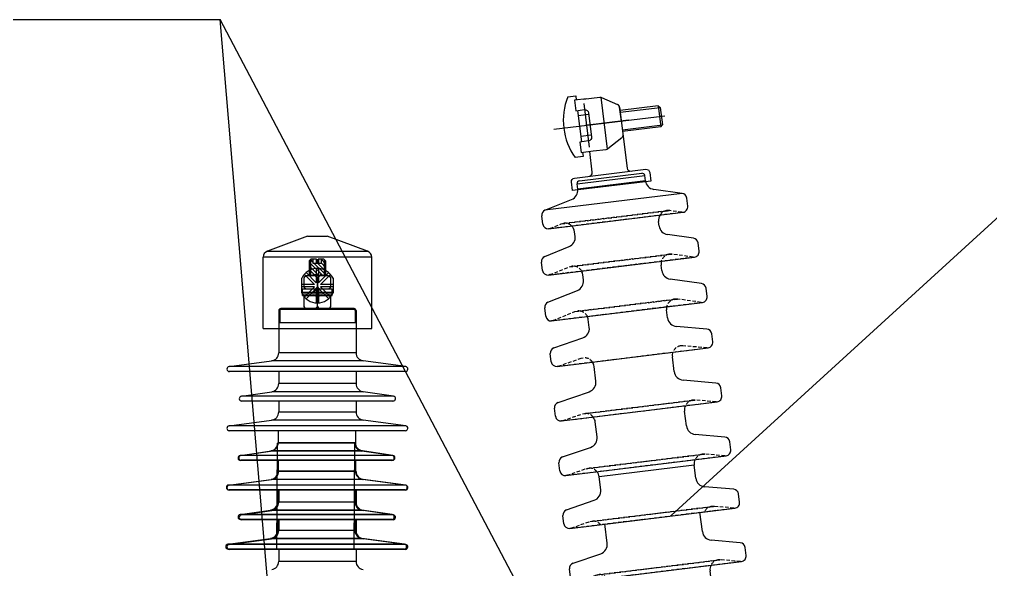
# Model space of a CAD drawing. Extents: x 4438 to 384502, y -178203 to -21188.
# Drawn here: x 378640.3 to 379023, y -172483.9 to -172267.2 of the extents above; entities that cross this region are included whole.
import ezdxf

# ---------------------------------------------------------------- set-up
doc = ezdxf.new("R2010")
doc.units = 0
doc.header["$LTSCALE"] = 8
doc.header["$MEASUREMENT"] = 0
doc.linetypes.add('ACAD_ISO04W100', pattern=[30, 24, -3, 0, -3])
doc.linetypes.add('HIDDEN', pattern=[0.375, 0.25, -0.125])
doc.layers.get('0').update_dxf_attribs({"linetype": 'CONTINUOUS'})
for name, color, linetype in [('CEN', 1, 'ACAD_ISO04W100'), ('DEFAULT_2', 8, 'HIDDEN'), ('PL', 5, 'CONTINUOUS')]:
    doc.layers.add(name, color=color, linetype=linetype)

# ---------------------------------------------------------------- blocks, each defined once
blk = doc.blocks.new('8')
at = {"color": 7, "linetype": 'Continuous'}
for p, q in [((3547.84, -348.66), (3583.66, -348.66)), ((3546.32, -353.17), (3546.32, -350.18)), ((3546.32, -350.18), (3585.18, -350.18)), ((3585.18, -353.17), (3546.32, -353.17)), ((3585.18, -353.17), (3585.18, -350.18)), ((3526.36, -362.81), (3542.18, -358.57)), ((3605.15, -362.81), (3589.33, -358.57)), ((3605.15, -362.81), (3526.36, -362.81)), ((3524.1, -370.5), (3524.1, -365.76)), ((3607.41, -370.5), (3607.41, -365.76)), ((3527.15, -373.55), (3604.36, -373.55)), ((3541.62, -379.71), (3541.62, -377.06)), ((3589.88, -379.71), (3589.88, -377.06)), ((3523.05, -388.97), (3537.48, -385.11)), ((3608.45, -388.97), (3594.03, -385.11)), ((3520.79, -396.66), (3520.79, -391.92)), ((3610.71, -396.66), (3610.71, -391.92)), ((3523.84, -399.71), (3607.66, -399.71)), ((3543.27, -405.05), (3543.27, -401.9)), ((3588.23, -405.05), (3588.23, -401.9)), ((3521.66, -415.13), (3539.13, -410.45)), ((3609.85, -415.13), (3592.38, -410.45)), ((3519.4, -422.82), (3519.4, -418.08)), ((3612.11, -422.82), (3612.11, -418.08)), ((3522.45, -425.87), (3609.06, -425.87)), ((3543.27, -432.23), (3543.27, -427.68)), ((3588.23, -432.23), (3588.23, -427.68)), ((3521.81, -441.32), (3538.85, -437.7)), ((3609.69, -441.32), (3592.66, -437.7)), ((3519.4, -448.98), (3519.4, -444.3)), ((3612.11, -448.98), (3612.11, -444.3)), ((3522.45, -452.03), (3609.06, -452.03)), ((3543.27, -463.09), (3543.27, -454.58)), ((3588.23, -463.09), (3588.23, -454.58)), ((3520.42, -472.48), (3538.85, -468.56)), ((3611.09, -472.48), (3592.66, -468.56)), ((3518, -480.14), (3518, -475.46)), ((3613.5, -480.14), (3613.5, -475.46)), ((3521.05, -483.19), (3610.45, -483.19)), ((3540.1, -494.66), (3540.1, -486.11)), ((3591.41, -494.66), (3591.41, -486.11)), ((3519.15, -503.64), (3535.67, -500.12)), ((3612.36, -503.64), (3595.84, -500.12)), ((3516.73, -511.3), (3516.73, -506.62)), ((3614.77, -511.3), (3614.77, -506.62)), ((3519.78, -514.35), (3611.72, -514.35)), ((3538.45, -524.87), (3538.45, -517.35)), ((3593.06, -517.35), (3538.45, -517.35)), ((3593.06, -524.87), (3593.06, -517.35)), ((3517.75, -533.8), (3534.02, -530.34)), ((3613.76, -533.8), (3597.49, -530.34)), ((3515.33, -541.46), (3515.33, -536.78)), ((3616.17, -541.46), (3616.17, -536.78)), ((3518.38, -544.51), (3613.12, -544.51)), ((3538.45, -555.54), (3538.45, -544.44)), ((3593.06, -555.54), (3593.06, -544.44)), ((3517.75, -564.46), (3534.02, -561.01)), ((3613.76, -564.46), (3597.49, -561.01)), ((3515.33, -572.13), (3515.33, -567.45)), ((3616.17, -572.13), (3616.17, -567.45)), ((3518.38, -575.18), (3613.12, -575.18)), ((3536.8, -588.5), (3536.8, -578.24)), ((3594.71, -588.5), (3594.71, -578.24)), ((3517.75, -597.08), (3532.37, -593.97)), ((3613.76, -597.08), (3599.14, -593.97)), ((3515.33, -612.62), (3515.33, -600.06)), ((3616.17, -600.06), (3515.33, -600.06)), ((3616.17, -612.62), (3616.17, -600.06)), ((3616.17, -612.62), (3515.33, -612.62)), ((3517.87, -615.16), (3613.63, -615.16))]:
    blk.add_line(p, q, dxfattribs=at)
for centre, radius, start, end in [((3547.84, -350.18), 1.52, 90, 180), ((3583.66, -350.18), 1.52, 0, 90), ((3540.73, -353.17), 5.59, 285, 0), ((3590.77, -353.17), 5.59, 180, 255), ((3527.15, -365.76), 3.05, 105, 180), ((3604.36, -365.76), 3.05, 0, 75), ((3527.15, -370.5), 3.05, 180, 270), ((3604.36, -370.5), 3.05, 270, 0), ((3536.03, -377.06), 5.59, 0, 39.3839), ((3595.47, -377.06), 5.59, 140.6161, 180), ((3536.03, -379.71), 5.59, 285, 0), ((3595.47, -379.71), 5.59, 180, 255), ((3523.84, -391.92), 3.05, 105, 180), ((3607.66, -391.92), 3.05, 0, 75), ((3523.84, -396.66), 3.05, 180, 270), ((3607.66, -396.66), 3.05, 270, 0), ((3537.68, -401.9), 5.59, 0, 23.2986), ((3593.82, -401.9), 5.59, 156.7014, 180), ((3537.68, -405.05), 5.59, 285, 0), ((3593.82, -405.05), 5.59, 180, 255), ((3522.45, -418.08), 3.05, 105, 180), ((3609.06, -418.08), 3.05, 0, 75), ((3522.45, -422.82), 3.05, 180, 270), ((3537.68, -427.68), 5.59, 0, 19.0102), ((3593.82, -427.68), 5.59, 160.9898, 180), ((3609.06, -422.82), 3.05, 270, 0), ((3537.68, -432.23), 5.59, 282, 0), ((3593.82, -432.23), 5.59, 180, 258), ((3522.45, -444.3), 3.05, 102, 180), ((3609.06, -444.3), 3.05, 0, 78), ((3522.45, -448.98), 3.05, 180, 270), ((3537.68, -454.58), 5.59, 0, 27.3761), ((3593.82, -454.58), 5.59, 152.6239, 180), ((3609.06, -448.98), 3.05, 270, 0), ((3537.68, -463.09), 5.59, 282, 0), ((3593.82, -463.09), 5.59, 180, 258), ((3521.05, -475.46), 3.05, 102, 180), ((3610.45, -475.46), 3.05, 0, 78), ((3521.05, -480.14), 3.05, 180, 270), ((3610.45, -480.14), 3.05, 270, 0), ((3534.51, -486.11), 5.59, 0, 31.6884), ((3597, -486.11), 5.59, 148.3116, 180), ((3534.51, -494.66), 5.59, 282, 0), ((3597, -494.66), 5.59, 180, 258), ((3519.78, -506.62), 3.05, 102, 180), ((3611.72, -506.62), 3.05, 0, 78), ((3519.78, -511.3), 3.05, 180, 270), ((3532.86, -517.35), 5.59, 0, 32.609), ((3598.65, -517.35), 5.59, 147.391, 180), ((3611.72, -511.3), 3.05, 270, 0), ((3532.86, -524.87), 5.59, 282, 0), ((3598.65, -524.87), 5.59, 180, 258), ((3518.38, -536.78), 3.05, 102, 180), ((3613.12, -536.78), 3.05, 0, 78), ((3518.38, -541.46), 3.05, 180, 270), ((3613.12, -541.46), 3.05, 270, 0), ((3532.86, -555.54), 5.59, 282, 0), ((3598.65, -555.54), 5.59, 180, 258), ((3518.38, -567.45), 3.05, 102, 180), ((3613.12, -567.45), 3.05, 0, 78), ((3518.38, -572.13), 3.05, 180, 270), ((3531.21, -578.24), 5.59, 0, 33.2147), ((3600.3, -578.24), 5.59, 146.7853, 180), ((3613.12, -572.13), 3.05, 270, 0), ((3531.21, -588.5), 5.59, 282, 0), ((3600.3, -588.5), 5.59, 180, 258), ((3518.38, -600.06), 3.05, 102, 180), ((3613.12, -600.06), 3.05, 0, 78), ((3517.87, -612.62), 2.54, 180, 270), ((3613.63, -612.62), 2.54, 270, 0)]:
    blk.add_arc(centre, radius, start, end, dxfattribs=at)
at = {"layer": 'CEN', "ltscale": 0.5}
for p, q in [((3555.69, -305.09), (3555.69, -330.23)), ((3536.9, -317.66), (3600.69, -317.66)), ((3579.86, -317.66), (3554.93, -317.66))]:
    blk.add_line(p, q, dxfattribs=at)
at = {"layer": 'DEFAULT_2', "color": 8, "linetype": 'HIDDEN'}
for p, q in [((3527.94, -373.45), (3527.15, -373.55)), ((3527.94, -373.45), (3534.59, -371.67)), ((3527.94, -373.45), (3603.57, -373.45)), ((3534.59, -371.67), (3536.03, -371.47)), ((3534.59, -371.67), (3596.92, -371.67)), ((3536.16, -371.47), (3595.35, -371.47)), ((3596.92, -371.67), (3595.47, -371.47)), ((3603.57, -373.45), (3596.92, -371.67)), ((3603.57, -373.45), (3604.36, -373.55)), ((3524.63, -399.61), (3536.24, -396.5)), ((3536.24, -396.5), (3537.68, -396.31)), ((3536.24, -396.5), (3595.27, -396.5)), ((3537.68, -396.31), (3593.82, -396.31)), ((3595.27, -396.5), (3593.82, -396.31)), ((3606.87, -399.61), (3595.27, -396.5)), ((3524.63, -399.61), (3523.84, -399.71)), ((3524.63, -399.61), (3606.87, -399.61)), ((3606.87, -399.61), (3607.66, -399.71)), ((3523.24, -425.77), (3522.45, -425.87)), ((3523.24, -425.77), (3536.24, -422.28)), ((3523.24, -425.77), (3608.27, -425.77)), ((3536.24, -422.28), (3537.68, -422.09)), ((3536.24, -422.28), (3595.27, -422.28)), ((3537.68, -422.09), (3593.82, -422.09)), ((3595.27, -422.28), (3593.82, -422.09)), ((3608.27, -425.77), (3595.27, -422.28)), ((3608.27, -425.77), (3609.06, -425.87)), ((3523.08, -451.96), (3522.45, -452.03)), ((3523.08, -451.96), (3536.52, -449.11)), ((3523.08, -451.96), (3608.42, -451.96)), ((3536.52, -449.11), (3537.68, -448.99)), ((3594.99, -449.11), (3593.82, -448.99)), ((3608.42, -451.96), (3594.99, -449.11)), ((3608.42, -451.96), (3609.06, -452.03)), ((3521.69, -483.12), (3533.35, -480.65)), ((3533.35, -480.65), (3534.51, -480.52)), ((3533.35, -480.65), (3598.16, -480.65)), ((3534.64, -480.52), (3596.87, -480.52)), ((3598.16, -480.65), (3597, -480.52)), ((3609.82, -483.12), (3598.16, -480.65)), ((3521.69, -483.12), (3521.05, -483.19)), ((3521.69, -483.12), (3609.82, -483.12)), ((3609.82, -483.12), (3610.45, -483.19)), ((3520.42, -514.28), (3519.78, -514.35)), ((3520.42, -514.28), (3531.7, -511.89)), ((3520.42, -514.28), (3611.09, -514.28)), ((3531.7, -511.89), (3532.86, -511.76)), ((3531.7, -511.89), (3599.81, -511.89)), ((3533, -511.76), (3598.51, -511.76)), ((3599.81, -511.89), (3598.65, -511.76)), ((3611.09, -514.28), (3599.81, -511.89)), ((3611.09, -514.28), (3611.72, -514.35)), ((3519.02, -544.44), (3530.05, -542.1)), ((3530.05, -542.1), (3531.21, -541.98)), ((3530.05, -542.1), (3601.46, -542.1)), ((3531.36, -541.98), (3600.15, -541.98)), ((3601.46, -542.1), (3600.3, -541.98)), ((3612.49, -544.44), (3601.46, -542.1)), ((3519.02, -544.44), (3518.38, -544.51)), ((3519.02, -544.44), (3612.49, -544.44)), ((3612.49, -544.44), (3613.12, -544.51)), ((3519.02, -575.11), (3518.38, -575.18)), ((3519.02, -575.11), (3530.05, -572.77)), ((3519.02, -575.11), (3612.49, -575.11)), ((3530.05, -572.77), (3531.21, -572.65)), ((3530.05, -572.77), (3601.46, -572.77)), ((3531.36, -572.65), (3600.15, -572.65)), ((3601.46, -572.77), (3600.3, -572.65)), ((3612.49, -575.11), (3601.46, -572.77)), ((3612.49, -575.11), (3613.12, -575.18))]:
    blk.add_line(p, q, dxfattribs=at)
for centre, start, end in [((3536.03, -377.06), 39.3839, 90), ((3595.47, -377.06), 90, 140.6161), ((3537.68, -401.9), 23.2986, 90), ((3593.82, -401.9), 90, 156.7014), ((3537.68, -427.68), 19.0102, 90), ((3593.82, -427.68), 90, 160.9898), ((3537.68, -454.58), 27.3761, 90), ((3593.82, -454.58), 90, 152.6239), ((3534.51, -486.11), 31.6884, 90), ((3597, -486.11), 90, 148.3116), ((3532.86, -517.35), 32.609, 90), ((3598.65, -517.35), 90, 147.391), ((3531.21, -547.57), 33.2147, 90), ((3600.3, -547.57), 90, 146.7853), ((3531.21, -578.24), 33.2147, 90), ((3600.3, -578.24), 90, 146.7853)]:
    blk.add_arc(centre, 5.59, start, end, dxfattribs=at)
at = {"layer": 'PL', "ltscale": 0.5}
for p, q in [((3565.73, -302.73), (3565.73, -332.66)), ((3575.75, -317.66), (3575.75, -309.79)), ((3557.75, -311.66), (3551.69, -311.66)), ((3597.69, -311.66), (3575.75, -311.66)), ((3575.75, -312.66), (3598.69, -312.66)), ((3597.69, -311.66), (3597.69, -323.66)), ((3597.69, -311.66), (3598.69, -312.66)), ((3557.75, -323.66), (3551.69, -323.66)), ((3575.75, -322.66), (3598.69, -322.66)), ((3597.69, -323.66), (3598.69, -322.66)), ((3574.78, -327.24), (3566.23, -332.38)), ((3557.75, -332.66), (3565.2, -332.66))]:
    blk.add_line(p, q, dxfattribs=at)
for points in [[(3547.09, -300.16), (3551.69, -300.16), (3551.69, -302.66)], [(3551.69, -308.66), (3551.69, -326.66)], [(3575.75, -309.79), (3575.75, -344.66)], [(3598.69, -312.66), (3598.69, -322.66)], [(3597.69, -323.66), (3575.75, -323.66)], [(3551.69, -332.66), (3551.69, -335.16), (3547.09, -335.16)], [(3555.75, -344.66), (3555.75, -332.66)]]:
    blk.add_lwpolyline(points, dxfattribs=at)
for points in [[(3557.75, -302.66), (3550.75, -302.66), (3550.75, -308.66), (3555.75, -308.66, -0.414214), (3557.75, -310.66), (3557.75, -324.66, -0.414214), (3555.75, -326.66), (3550.75, -326.66), (3550.75, -332.66), (3557.75, -332.66)], [(3555.75, -302.66), (3565.2, -302.66, -0.135933), (3566.23, -302.95), (3574.78, -308.08)]]:
    blk.add_lwpolyline(points, format="xyb", dxfattribs=at)
blk.add_lwpolyline([(3545.25, -346.66), (3586.25, -346.66, -0.414214), (3588.25, -348.66), (3588.25, -353.66), (3543.25, -353.66), (3543.25, -348.66, -0.414214)], format="xyb", close=True, dxfattribs=at)
for centre, radius, start, end in [((3579.69, -317.66), 37, 151.7725, 208.2275), ((3573.75, -309.79), 2, 0, 59.0362), ((3573.75, -325.53), 2, 300.9638, 0), ((3565.2, -330.66), 2, 270, 300.9638), ((3553.75, -344.66), 2, 270, 0), ((3577.75, -344.66), 2, 180, 270)]:
    blk.add_arc(centre, radius, start, end, dxfattribs=at)

msp = doc.modelspace()

# ---------------------------------------------------------------- hatches: boundary and pattern name
at = {"layer": 'PL', "ltscale": 0.5}
h = msp.add_hatch(dxfattribs=at)
h.set_pattern_fill('ANSI31', color=256, scale=0.324, style=0)
h.set_pattern_definition([(135, (337452.4897, -166458.9627), (0.727400746, 0.727400746), [])])
edge = h.paths.add_edge_path()
edge.add_line((378760.445, -172361.788), (378760.963, -172362.306))
edge.add_line((378760.963, -172362.306), (378760.963, -172367.671))
edge.add_spline(control_points=[(378760.963, -172367.671), (378760.789, -172367.789), (378760.614, -172367.907), (378760.445, -172367.981)], knot_values=[0, 0, 0, 0, 0.8057707, 0.8057707, 0.8057707, 0.8057707], degree=3, periodic=0)
edge.add_line((378760.445, -172367.981), (378760.445, -172361.788))
edge = h.paths.add_edge_path()
edge.add_line((378755.002, -172361.788), (378755.131, -172361.658))
edge.add_line((378755.131, -172361.658), (378756.103, -172361.658))
edge.add_line((378756.103, -172361.658), (378756.103, -172363.278))
edge.add_line((378756.103, -172363.278), (378759.343, -172363.278))
edge.add_line((378759.343, -172363.278), (378759.343, -172361.658))
edge.add_line((378759.343, -172361.658), (378760.315, -172361.658))
edge.add_line((378760.315, -172361.658), (378760.445, -172361.788))
edge.add_line((378760.445, -172361.788), (378760.445, -172367.981))
edge.add_spline(control_points=[(378760.445, -172367.981), (378760.25, -172368.065), (378759.836, -172368.123), (378759.272, -172367.227), (378758.879, -172367.962), (378758.627, -172368.127), (378758.606, -172368.139)], knot_values=[0.8057707, 0.8057707, 0.8057707, 0.8057707, 1.7319355, 2.8426125, 4.1334263, 4.24436, 4.24436, 4.24436, 4.24436], degree=3, periodic=0)
edge.add_line((378758.606, -172368.139), (378757.952, -172368.139))
edge.add_spline(control_points=[(378757.952, -172368.139), (378757.478, -172367.962), (378756.482, -172367.165), (378755.507, -172368.27), (378755.058, -172367.918), (378755.002, -172367.877)], knot_values=[5.3534592, 5.3534592, 5.3534592, 5.3534592, 7.6165352, 9.6787752, 9.9790451, 9.9790451, 9.9790451, 9.9790451], degree=3, periodic=0)
edge.add_spline(control_points=[(378754.483, -172367.95), (378754.585, -172367.863), (378754.758, -172367.715), (378754.93, -172367.825), (378755.002, -172367.877)], knot_values=[9.9790451, 9.9790451, 9.9790451, 9.9790451, 10.5176545, 10.8980968, 10.8980968, 10.8980968, 10.8980968], degree=3, periodic=0)
edge.add_line((378755.002, -172367.877), (378755.002, -172361.788))
edge = h.paths.add_edge_path()
edge.add_line((378754.483, -172362.306), (378755.002, -172361.788))
edge.add_line((378755.002, -172361.788), (378755.002, -172367.877))
edge.add_spline(control_points=[(378755.002, -172367.877), (378754.93, -172367.825), (378754.758, -172367.715), (378754.585, -172367.863), (378754.483, -172367.95)], knot_values=[9.9790451, 9.9790451, 9.9790451, 9.9790451, 10.3594874, 10.8980968, 10.8980968, 10.8980968, 10.8980968], degree=3, periodic=0)
edge.add_line((378754.483, -172367.95), (378754.483, -172362.306))

# ---------------------------------------------------------------- linework, layer by layer
at = {"color": 1}
for p, q in [((378441.673, -172267.153), (378719.385, -172267.153)), ((378844.197, -172504.166), (378719.385, -172267.153)), ((378752.208, -172655.456), (378719.385, -172267.153)), ((379026.448, -172344.535), (378897.066, -172462.526))]:
    msp.add_line(p, q, dxfattribs=at)
at = {"layer": 'PL', "ltscale": 0.5}
for p, q in [((378753.835, -172352.586), (378738.031, -172358.439)), ((378753.835, -172352.586), (378761.611, -172352.586)), ((378777.415, -172358.439), (378761.611, -172352.586)), ((378738.031, -172358.439), (378777.415, -172358.439)), ((378736.339, -172388.874), (378736.339, -172360.87)), ((378779.107, -172360.87), (378736.339, -172360.87)), ((378755.131, -172361.658), (378754.483, -172362.306)), ((378754.483, -172362.306), (378754.483, -172368.139)), ((378755.002, -172361.788), (378755.002, -172368.139)), ((378757.399, -172361.658), (378755.131, -172361.658)), ((378756.103, -172363.278), (378756.103, -172361.658)), ((378757.209, -172361.896), (378757.209, -172363.04)), ((378757.399, -172361.658), (378757.399, -172363.278)), ((378758.047, -172363.278), (378758.047, -172361.658)), ((378760.315, -172361.658), (378758.047, -172361.658)), ((378758.237, -172363.065), (378758.237, -172361.871)), ((378759.343, -172363.278), (378759.343, -172361.658)), ((378760.315, -172361.658), (378760.963, -172362.306)), ((378760.445, -172361.788), (378760.445, -172368.139)), ((378760.963, -172362.306), (378760.963, -172368.139)), ((378779.107, -172388.874), (378779.107, -172360.87)), ((378759.343, -172363.278), (378756.103, -172363.278)), ((378757.237, -172365.253), (378757.237, -172370.866)), ((378758.209, -172365.253), (378758.209, -172370.866)), ((378752.392, -172368.924), (378752.392, -172372.537)), ((378756.55, -172371.553), (378752.581, -172367.584)), ((378757.237, -172370.866), (378753.268, -172366.897)), ((378761.561, -172368.139), (378753.886, -172368.139)), ((378757.723, -172372.537), (378757.723, -172368.924)), ((378757.723, -172369.749), (378757.723, -172377.327)), ((378762.178, -172366.897), (378758.209, -172370.866)), ((378762.866, -172367.584), (378758.896, -172371.553)), ((378763.054, -172372.537), (378763.054, -172368.924)), ((378756.55, -172371.553), (378751.567, -172371.553)), ((378756.55, -172372.525), (378751.567, -172372.525)), ((378751.892, -172375.914), (378751.892, -172373.322)), ((378751.892, -172373.322), (378763.555, -172373.322)), ((378756.55, -172372.525), (378752.581, -172376.495)), ((378757.237, -172373.213), (378753.268, -172377.182)), ((378756.253, -172374.618), (378757.327, -172373.322)), ((378757.237, -172373.213), (378757.237, -172378.826)), ((378757.371, -172374.618), (378758.446, -172373.322)), ((378762.178, -172377.182), (378758.209, -172373.213)), ((378758.209, -172373.213), (378758.209, -172378.826)), ((378763.879, -172371.553), (378758.896, -172371.553)), ((378763.879, -172372.525), (378758.896, -172372.525)), ((378762.866, -172376.495), (378758.896, -172372.525)), ((378763.555, -172375.914), (378763.555, -172373.322)), ((378751.892, -172374.618), (378763.555, -172374.618)), ((378751.892, -172375.266), (378763.555, -172375.266)), ((378751.892, -172375.914), (378763.555, -172375.914)), ((378752.392, -172376.7), (378752.392, -172380.312)), ((378757.723, -172380.312), (378757.723, -172376.7)), ((378763.054, -172380.312), (378763.054, -172376.7)), ((378772.174, -172381.098), (378743.273, -172381.098)), ((378772.174, -172381.487), (378743.273, -172381.487)), ((378742.495, -172381.876), (378742.495, -172386.671)), ((378742.884, -172381.876), (378742.884, -172386.671)), ((378772.562, -172381.876), (378772.562, -172386.671)), ((378772.951, -172381.876), (378772.951, -172386.671)), ((378736.339, -172388.874), (378779.107, -172388.874)), ((378742.495, -172386.671), (378742.495, -172388.874)), ((378742.884, -172386.671), (378742.495, -172386.671)), ((378742.495, -172388.874), (378742.495, -172398.49)), ((378772.562, -172386.671), (378742.884, -172386.671)), ((378772.951, -172386.671), (378772.562, -172386.671)), ((378772.951, -172386.671), (378772.951, -172388.874)), ((378772.951, -172388.874), (378772.951, -172398.471)), ((378772.951, -172398.49), (378742.495, -172398.49)), ((378722.926, -172403.921), (378739.684, -172401.682)), ((378792.52, -172403.921), (378722.926, -172403.921)), ((378775.762, -172401.682), (378739.684, -172401.682)), ((378792.52, -172403.921), (378775.762, -172401.682)), ((378792.442, -172405.855), (378723.004, -172405.855)), ((378742.495, -172405.855), (378742.495, -172410.616)), ((378772.951, -172405.855), (378772.951, -172410.616)), ((378772.951, -172410.616), (378742.495, -172410.616)), ((378727.773, -172415.583), (378739.728, -172413.822)), ((378787.673, -172415.583), (378727.773, -172415.583)), ((378775.719, -172413.822), (378739.728, -172413.822)), ((378787.673, -172415.583), (378775.719, -172413.822)), ((378787.582, -172417.516), (378727.864, -172417.516)), ((378742.495, -172417.516), (378742.495, -172421.818)), ((378772.951, -172417.516), (378772.951, -172421.818)), ((378772.951, -172421.818), (378742.495, -172421.818)), ((378722.926, -172427.249), (378739.684, -172425.01)), ((378792.52, -172427.249), (378722.926, -172427.249)), ((378775.762, -172425.01), (378739.684, -172425.01)), ((378792.52, -172427.249), (378775.762, -172425.01)), ((378792.442, -172429.183), (378723.004, -172429.183)), ((378742.257, -172429.183), (378742.257, -172433.944)), ((378772.713, -172429.183), (378772.713, -172433.944)), ((378741.78, -172475.839), (378742.015, -172434.026)), ((378772.471, -172434.026), (378742.015, -172434.026)), ((378772.713, -172433.944), (378742.257, -172433.944)), ((378772.236, -172475.839), (378772.471, -172434.026)), ((378727.293, -172438.993), (378739.247, -172437.231)), ((378727.535, -172438.911), (378739.489, -172437.15)), ((378787.434, -172438.911), (378727.535, -172438.911)), ((378775.238, -172437.231), (378739.247, -172437.231)), ((378775.48, -172437.15), (378739.489, -172437.15)), ((378787.193, -172438.993), (378775.238, -172437.231)), ((378787.434, -172438.911), (378775.48, -172437.15)), ((378787.193, -172438.993), (378727.293, -172438.993)), ((378787.102, -172440.925), (378727.384, -172440.925)), ((378787.344, -172440.844), (378727.626, -172440.844)), ((378742.015, -172440.925), (378742.015, -172445.228)), ((378742.015, -172440.925), (378742.015, -172445.228)), ((378742.257, -172440.844), (378742.257, -172445.146)), ((378742.257, -172440.844), (378742.257, -172445.146)), ((378772.471, -172440.925), (378772.471, -172445.228)), ((378772.471, -172440.925), (378772.471, -172445.228)), ((378772.713, -172440.844), (378772.713, -172445.146)), ((378772.713, -172440.844), (378772.713, -172445.146)), ((378772.713, -172445.146), (378742.257, -172445.146)), ((378772.948, -172445.228), (378742.492, -172445.228)), ((378722.688, -172450.577), (378739.446, -172448.338)), ((378722.923, -172450.658), (378739.681, -172448.42)), ((378775.524, -172448.338), (378739.446, -172448.338)), ((378775.759, -172448.42), (378739.681, -172448.42)), ((378792.281, -172450.577), (378775.524, -172448.338)), ((378792.516, -172450.658), (378775.759, -172448.42)), ((378792.281, -172450.577), (378722.688, -172450.577)), ((378792.204, -172452.511), (378722.766, -172452.511)), ((378792.516, -172450.658), (378722.923, -172450.658)), ((378792.439, -172452.592), (378723.001, -172452.592)), ((378742.018, -172452.511), (378742.018, -172457.272)), ((378742.492, -172452.592), (378742.492, -172457.354)), ((378772.474, -172452.511), (378772.474, -172457.272)), ((378772.948, -172452.592), (378772.948, -172457.354)), ((378772.474, -172457.272), (378742.018, -172457.272)), ((378772.948, -172457.354), (378742.492, -172457.354)), ((378727.297, -172462.239), (378739.251, -172460.478)), ((378727.77, -172462.321), (378739.724, -172460.559)), ((378775.242, -172460.478), (378739.251, -172460.478)), ((378775.715, -172460.559), (378739.724, -172460.559)), ((378787.196, -172462.239), (378775.242, -172460.478)), ((378787.669, -172462.321), (378775.715, -172460.559)), ((378787.196, -172462.239), (378727.297, -172462.239)), ((378787.105, -172464.172), (378727.387, -172464.172)), ((378787.669, -172462.321), (378727.77, -172462.321)), ((378787.579, -172464.253), (378727.861, -172464.253)), ((378742.018, -172464.172), (378742.018, -172468.474)), ((378742.018, -172464.172), (378742.018, -172468.474)), ((378742.492, -172464.253), (378742.492, -172468.556)), ((378742.492, -172464.253), (378742.492, -172468.556)), ((378772.474, -172464.172), (378772.474, -172468.474)), ((378772.474, -172464.172), (378772.474, -172468.474)), ((378772.948, -172464.253), (378772.948, -172468.556)), ((378772.948, -172464.253), (378772.948, -172468.556)), ((378772.474, -172468.474), (378742.018, -172468.474)), ((378772.948, -172468.556), (378742.492, -172468.556)), ((378722.45, -172473.905), (378739.207, -172471.666)), ((378722.923, -172473.986), (378739.681, -172471.748)), ((378775.285, -172471.666), (378739.207, -172471.666)), ((378775.759, -172471.748), (378739.681, -172471.748)), ((378792.043, -172473.905), (378775.285, -172471.666)), ((378792.516, -172473.986), (378775.759, -172471.748)), ((378792.043, -172473.905), (378722.45, -172473.905)), ((378791.965, -172475.839), (378722.527, -172475.839)), ((378792.516, -172473.986), (378722.923, -172473.986)), ((378792.439, -172475.92), (378723.001, -172475.92)), ((378742.492, -172475.92), (378742.492, -172480.682)), ((378772.948, -172475.92), (378772.948, -172480.682)), ((378772.948, -172480.682), (378742.492, -172480.682))]:
    msp.add_line(p, q, dxfattribs=at)
for points in [[(378751.567, -172374.924), (378751.567, -172369.128)], [(378763.879, -172369.128), (378763.879, -172374.924)]]:
    msp.add_lwpolyline(points, dxfattribs=at)
for centre, radius, start, end in [((378738.931, -172360.87), 2.592, 110.32314, 180), ((378776.515, -172360.87), 2.592, 0, 69.67686), ((378757.723, -172372.026), 6.804, 25.20877, 154.79123), ((378753.993, -172370.154), 2.018, 93.03774, 142.45965), ((378756.123, -172370.154), 2.018, 37.54035, 86.96226), ((378759.324, -172370.154), 2.018, 93.03774, 142.45965), ((378761.454, -172370.154), 2.018, 37.54035, 86.96226), ((378753.993, -172371.307), 2.018, 217.54035, 266.96226), ((378756.123, -172371.307), 2.018, 273.03774, 322.45965), ((378759.324, -172371.307), 2.018, 217.54035, 266.96226), ((378761.454, -172371.307), 2.018, 273.03774, 322.45965), ((378757.723, -172372.026), 6.804, 205.20877, 334.79123), ((378753.993, -172377.93), 2.018, 93.03774, 142.45965), ((378756.123, -172377.93), 2.018, 37.54035, 86.96226), ((378759.324, -172377.93), 2.018, 93.03774, 142.45965), ((378761.454, -172377.93), 2.018, 37.54035, 86.96226), ((378743.273, -172381.876), 0.778, 90, 180), ((378743.273, -172381.876), 0.389, 90, 180), ((378753.993, -172379.083), 2.018, 217.54035, 266.96226), ((378756.123, -172379.083), 2.018, 273.03774, 322.45965), ((378759.324, -172379.083), 2.018, 217.54035, 266.96226), ((378761.454, -172379.083), 2.018, 273.03774, 322.45965), ((378772.174, -172381.876), 0.389, 0, 89.9254), ((378772.174, -172381.876), 0.778, 0, 89.9254), ((378739.255, -172398.471), 3.24, 277.60747, 0), ((378776.191, -172398.471), 3.24, 180, 262.39253), ((378723.055, -172404.884), 0.972, 97.60747, 272), ((378792.391, -172404.884), 0.972, 268, 82.39253), ((378739.255, -172410.616), 3.24, 278.38367, 0), ((378776.191, -172410.616), 3.24, 180, 261.61633), ((378727.915, -172416.545), 0.972, 98.38367, 273), ((378787.531, -172416.545), 0.972, 267, 81.61633), ((378739.255, -172421.799), 3.24, 277.60747, 0), ((378776.191, -172421.799), 3.24, 180, 262.39253), ((378723.055, -172428.212), 0.972, 97.60747, 267), ((378792.391, -172428.212), 0.972, 273, 82.39253), ((378738.775, -172434.026), 3.24, 278.38367, 0), ((378739.017, -172433.944), 3.24, 278.38367, 0), ((378775.711, -172434.026), 3.24, 180, 261.61633), ((378775.953, -172433.944), 3.24, 180, 261.61633), ((378727.677, -172439.873), 0.972, 98.38367, 267), ((378787.293, -172439.873), 0.972, 273, 81.61633), ((378727.435, -172439.954), 0.972, 98.38367, 267), ((378787.051, -172439.954), 0.972, 273, 81.61633), ((378739.017, -172445.127), 3.24, 277.60747, 0), ((378739.252, -172445.208), 3.24, 277.60747, 0), ((378775.953, -172445.127), 3.24, 180, 262.39253), ((378776.188, -172445.208), 3.24, 180, 262.39253), ((378722.817, -172451.54), 0.972, 97.60747, 267), ((378723.052, -172451.621), 0.972, 97.60747, 267), ((378792.153, -172451.54), 0.972, 273, 82.39253), ((378792.388, -172451.621), 0.972, 273, 82.39253), ((378738.778, -172457.272), 3.24, 278.38367, 0), ((378739.252, -172457.354), 3.24, 278.38367, 0), ((378775.714, -172457.272), 3.24, 180, 261.61633), ((378776.188, -172457.354), 3.24, 180, 261.61633), ((378727.438, -172463.201), 0.972, 98.38367, 267), ((378727.912, -172463.282), 0.972, 98.38367, 267), ((378787.054, -172463.201), 0.972, 273, 81.61633), ((378787.528, -172463.282), 0.972, 273, 81.61633), ((378738.778, -172468.455), 3.24, 277.60747, 0), ((378739.252, -172468.536), 3.24, 277.60747, 0), ((378775.714, -172468.455), 3.24, 180, 262.39253), ((378776.188, -172468.536), 3.24, 180, 262.39253), ((378722.578, -172474.868), 0.972, 97.60747, 267), ((378723.052, -172474.949), 0.972, 97.60747, 267), ((378791.914, -172474.868), 0.972, 273, 82.39253), ((378792.388, -172474.949), 0.972, 273, 82.39253), ((378739.252, -172480.682), 3.24, 278.38367, 0), ((378776.188, -172480.682), 3.24, 180, 261.61633)]:
    msp.add_arc(centre, radius, start, end, dxfattribs=at)
msp.add_open_spline([(378760.963, -172367.671), (378760.588, -172367.925), (378759.973, -172368.34), (378759.272, -172367.227), (378758.351, -172368.949), (378756.739, -172366.873), (378755.427, -172368.36), (378754.815, -172367.667), (378754.585, -172367.863), (378754.483, -172367.95)], degree=3, knots=[0, 0, 0, 0, 1.7319355, 2.8426125, 4.1334263, 7.6165352, 9.6787752, 10.3594874, 10.8980968, 10.8980968, 10.8980968, 10.8980968], dxfattribs=at)

# ---------------------------------------------------------------- block references
at = {"color": 2, "xscale": 0.6911999999999993, "yscale": 0.6911999999999993, "zscale": 0.6911999999999993, "rotation": 7}
msp.add_blockref('8', (376397.577, -172390.455), dxfattribs=at)

doc.saveas('drawing.dxf')
